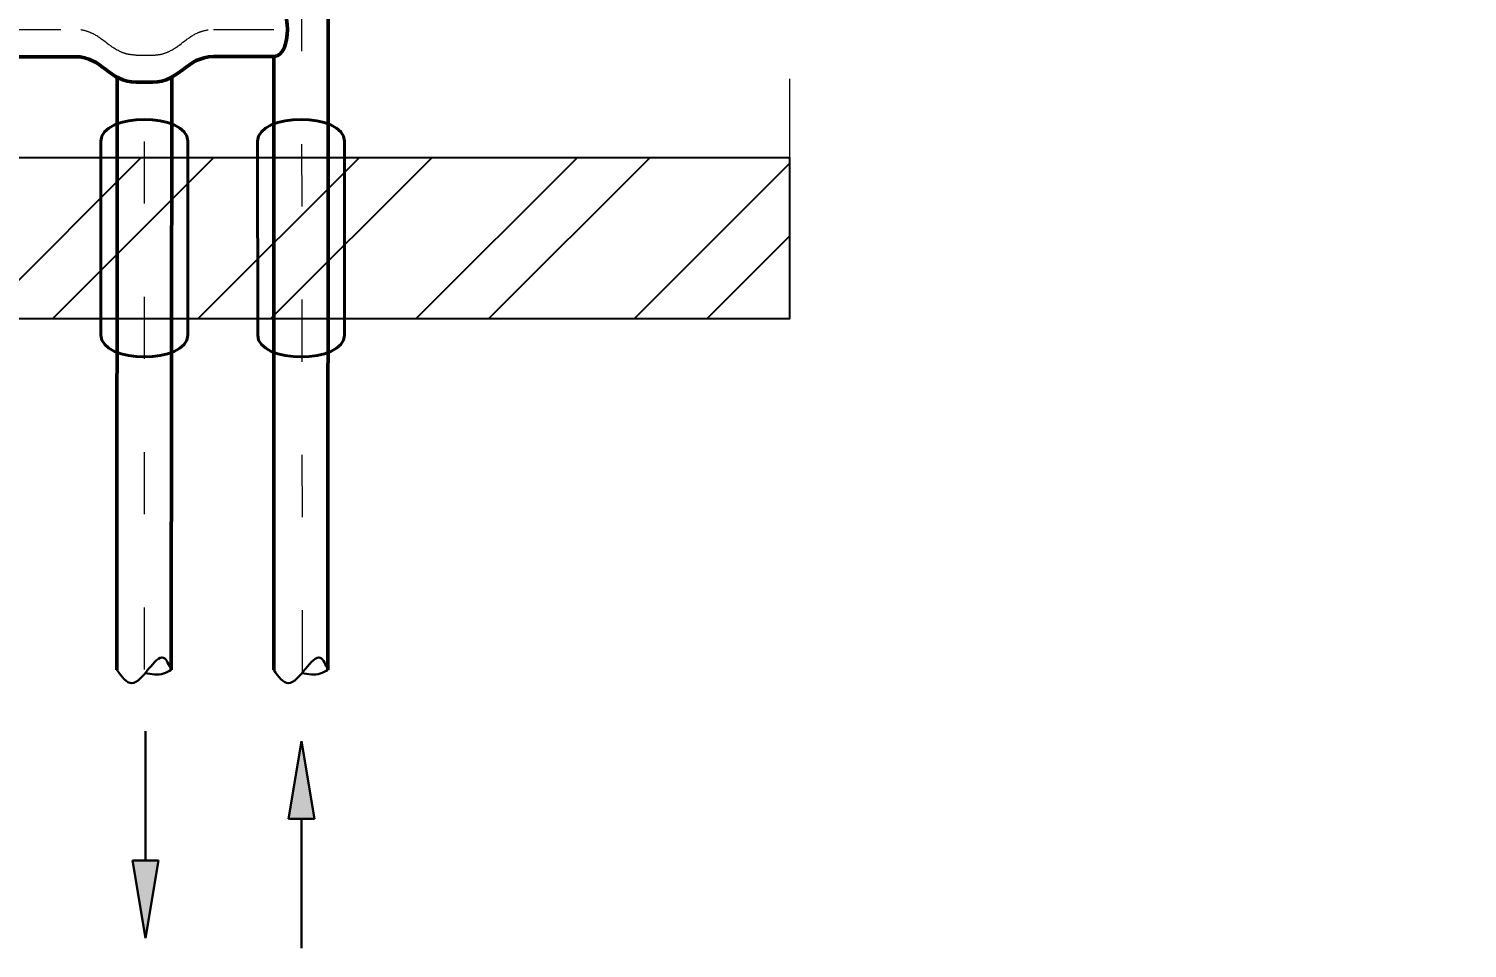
# Model space of a CAD drawing. Header units: millimetres. Extents: x -3929 to 624051, y 52832 to 514950.
# Drawn here: x 28664 to 33107, y 84020 to 86861 of the extents above; entities that cross this region are included whole.
import ezdxf

# ---------------------------------------------------------------- set-up
doc = ezdxf.new("R2010")
doc.units = ezdxf.units.MM
doc.linetypes.add('ACAD_ISO03W100', pattern=[30, 12, -18])
doc.linetypes.add('Dash', pattern=[11.999999, 6, -6])
doc.layers.add('RC_A-WALL-PATT_GazBeton', color=252, linetype='Continuous', lineweight=9)
doc.layers.add('Отопление', color=30, linetype='Continuous')

# ---------------------------------------------------------------- blocks, each defined once
blk = doc.blocks.new('Стрелка')
at = {"linetype": 'ByBlock', "lineweight": -2}
blk.add_hatch(color=0, dxfattribs=at).paths.add_polyline_path([(-50, -300), (50, -300), (0, 0)])
at = {"color": 0, "linetype": 'ByBlock', "lineweight": -2}
for p, q in [((0, 0), (-50, -300)), ((50, -300), (0, 0)), ((-50, -300), (50, -300)), ((0, -300), (0, -800))]:
    blk.add_line(p, q, dxfattribs=at)

msp = doc.modelspace()

# ---------------------------------------------------------------- hatches: boundary and pattern name
at = {"layer": 'RC_A-WALL-PATT_GazBeton', "lineweight": 25, "ltscale": 10}
h = msp.add_hatch(dxfattribs=at)
h.set_pattern_fill('ANSI32', scale=50)
h.set_pattern_definition([(45, (117078, 310580.54), (-336.7596, 336.7596), []), (45, (117302.5, 310580.54), (-336.7596, 336.7596), [])])
h.paths.add_polyline_path([(31013.478, 86463.331), (21489.307, 86463.331), (21489.307, 85964.46), (31013.478, 85964.46)])

# ---------------------------------------------------------------- linework, layer by layer
at = {"color": 7, "linetype": 'Dash', "lineweight": 20, "ltscale": 100}
msp.add_lwpolyline([(21488.86, 90306.159), (31013.478, 90306.159), (31013.478, 86463.331), (21488.86, 86463.331)], close=True, dxfattribs=at)
at = {"color": 7, "lineweight": 40, "ltscale": 0.1}
for points in [[(28887.089, 85914.461), (28886.975, 86513.331)], [(29155.151, 86513.331), (29155.265, 85914.461)], [(29371.1, 85914.461), (29370.985, 86513.331)], [(29639.161, 86513.331), (29639.275, 85914.461)]]:
    msp.add_lwpolyline(points, dxfattribs=at)
at = {"color": 7, "lineweight": 40}
for points in [[(29155.151, 86513.331), (29155.134, 86602.723), (28886.958, 86602.723), (28886.975, 86513.331)], [(29639.161, 86513.331), (29639.144, 86602.723), (29370.968, 86602.723), (29370.985, 86513.331)], [(28887.089, 85914.461), (28887.106, 85825.069), (29155.282, 85825.069), (29155.265, 85914.461)], [(29371.1, 85914.461), (29371.117, 85825.069), (29639.292, 85825.069), (29639.275, 85914.461)]]:
    msp.add_open_spline(points, degree=3, dxfattribs=at)
at = {"layer": 'RC_A-WALL-PATT_GazBeton', "color": 7, "lineweight": 25, "ltscale": 10}
msp.add_lwpolyline([(21489.307, 86463.331), (31013.478, 86463.331), (31013.478, 85964.46), (21489.307, 85964.46)], close=True, dxfattribs=at)
at = {"layer": 'Отопление', "color": 1, "linetype": 'ACAD_ISO03W100', "lineweight": 13, "ltscale": 16, "true_color": 0xff0000}
msp.add_line((28996.286, 86779.596), (29046.286, 86779.596), dxfattribs=at)
at = {"layer": 'Отопление', "color": 1, "lineweight": 50, "true_color": 0xff0000}
msp.add_line((28996.459, 86695.661), (29046.459, 86695.661), dxfattribs=at)
at = {"layer": 'Отопление', "color": 1, "linetype": 'ACAD_ISO03W100', "lineweight": 13, "ltscale": 16, "true_color": 0xff0000}
for points in [[(29509.461, 84871.931), (29505.289, 89308.372)], [(28571.356, 86858.583), (28807.392, 86858.555)], [(29234.43, 86858.652), (29421.192, 86858.505)]]:
    msp.add_lwpolyline(points, dxfattribs=at)
at = {"layer": 'Отопление', "color": 1, "lineweight": 50, "true_color": 0xff0000}
for points in [[(29588.461, 86774.885), (29588.538, 87301.903)], [(28571.268, 86774.323), (28807.548, 86774.619)], [(29234.586, 86774.851), (29421.192, 86775.114)], [(29420.586, 84879.912), (29420.863, 86775.113)], [(29588.181, 84879.954), (29588.461, 86774.885)]]:
    msp.add_lwpolyline(points, dxfattribs=at)
at = {"layer": 'Отопление', "color": 5, "lineweight": 50, "true_color": 0x0000ff}
for points in [[(28936.575, 84879.871), (28936.843, 86711.313)], [(29104.17, 84879.912), (29105.542, 86711.127)]]:
    msp.add_lwpolyline(points, dxfattribs=at)
at = {"layer": 'Отопление', "color": 5, "linetype": 'ACAD_ISO03W100', "lineweight": 13, "ltscale": 16, "true_color": 0x0000ff}
msp.add_lwpolyline([(29021.348, 84881.123), (29021.34, 86695.661)], dxfattribs=at)
at = {"layer": 'Отопление', "color": 1, "lineweight": 50, "true_color": 0xff0000}
for points in [[(29421.192, 86942.724), (29477.062, 86942.776), (29477.062, 86775.166), (29421.192, 86775.114)], [(28996.459, 86695.661), (28911.856, 86695.661), (28892.169, 86774.708), (28807.565, 86774.619)], [(29046.459, 86695.661), (29130.929, 86695.661), (29150.134, 86774.731), (29234.603, 86774.851)]]:
    msp.add_open_spline(points, degree=3, dxfattribs=at)
at = {"layer": 'Отопление', "color": 1, "linetype": 'ACAD_ISO03W100', "lineweight": 13, "ltscale": 16, "true_color": 0xff0000}
for points in [[(28996.286, 86779.596), (28911.682, 86779.596), (28891.995, 86858.643), (28807.392, 86858.555)], [(29046.286, 86779.596), (29130.755, 86779.596), (29149.96, 86858.666), (29234.43, 86858.787)]]:
    msp.add_open_spline(points, degree=3, dxfattribs=at)
at = {"layer": 'Отопление', "color": 5, "lineweight": 30, "true_color": 0x0000ff}
msp.add_spline([(29104.179, 84879.871), (29080.526, 84917.044), (28982.406, 84838.661), (28936.575, 84879.871)], degree=3, dxfattribs=at)
at = {"layer": 'Отопление', "color": 1, "lineweight": 30, "true_color": 0xff0000}
msp.add_spline([(29588.19, 84879.912), (29564.536, 84917.085), (29466.417, 84838.702), (29420.586, 84879.912)], degree=3, dxfattribs=at)
at = {"layer": 'Отопление', "color": 5, "lineweight": 30, "true_color": 0x0000ff}
msp.add_open_spline([(29104.179, 84879.871), (29096.43, 84875.405), (29071.883, 84861.255), (29043.246, 84866.088), (29023.587, 84869.679)], degree=3, knots=[0, 0, 0, 0, 26.30410008, 83.3303981, 83.3303981, 83.3303981, 83.3303981], dxfattribs=at)
at = {"layer": 'Отопление', "color": 1, "lineweight": 30, "true_color": 0xff0000}
msp.add_open_spline([(29588.19, 84879.912), (29580.441, 84875.446), (29555.894, 84861.296), (29527.257, 84866.129), (29507.598, 84869.72)], degree=3, knots=[0, 0, 0, 0, 26.30410008, 83.3303981, 83.3303981, 83.3303981, 83.3303981], dxfattribs=at)

# ---------------------------------------------------------------- block references
at = {"color": 5, "lineweight": 30, "ltscale": 0.1, "true_color": 0x0000ff, "xscale": 0.7998046874999999, "yscale": 0.7998046874999999, "zscale": 0.7998046874999999, "rotation": 180}
msp.add_blockref('Стрелка', (29024.314, 84051.057), dxfattribs=at)
at = {"color": 1, "lineweight": 30, "ltscale": 0.1, "true_color": 0xff0000, "xscale": -0.7998046874999999, "yscale": 0.7998046874999999, "zscale": 0.7998046874999999}
msp.add_blockref('Стрелка', (29506.362, 84659.496), dxfattribs=at)

doc.saveas('drawing.dxf')
